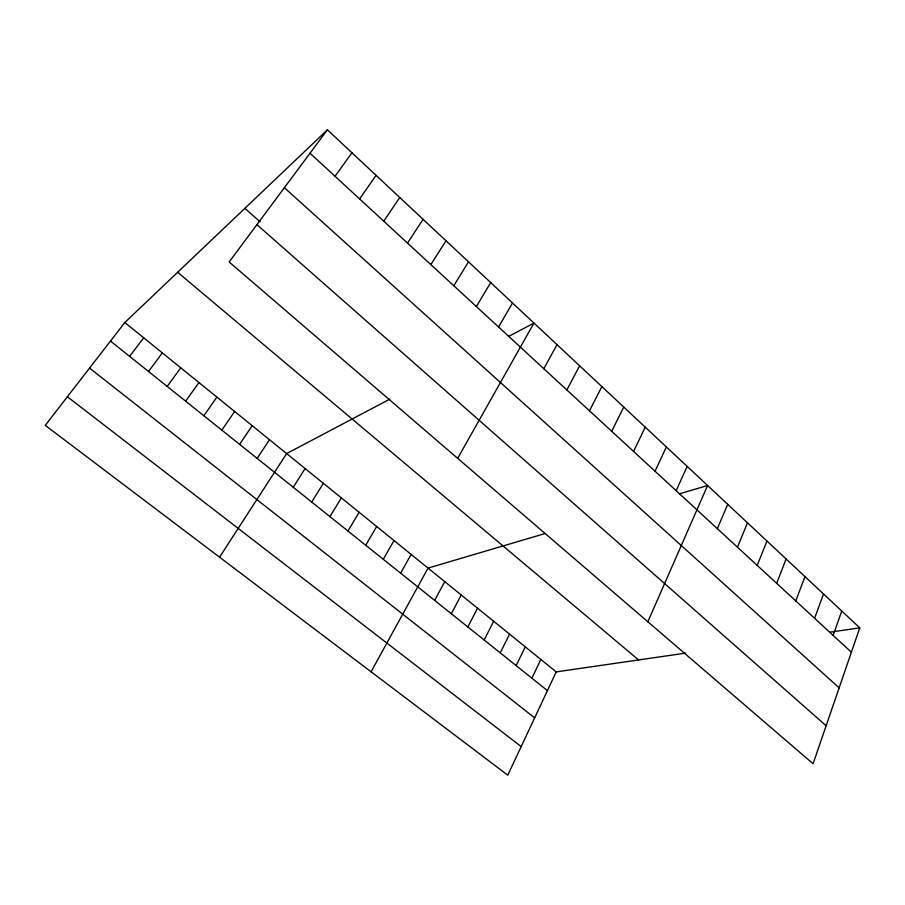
<?xml version="1.0" encoding="UTF-8"?>
<svg xmlns="http://www.w3.org/2000/svg" width="905" height="905" viewBox="0 0 905 905"><rect width="100%" height="100%" fill="white"/><g stroke="black" fill="none" stroke-linecap="round" stroke-linejoin="round"><path stroke-width="1.36" d="M859.75 627.855L813.086 763.752L229.146 261.986L327.406 129.822L859.75 627.855L829.681 632.222M833.154 635.378L841.774 611.033M814.613 618.296L823.505 593.952M795.789 600.943L804.952 576.587M776.66 583.318L786.106 558.962M757.214 565.387L766.954 541.043M737.451 547.174L747.485 522.83M717.36 528.656L727.711 504.323M647.856 621.769L707.597 485.51L679.519 493.813M676.171 490.691L687.155 466.392M655.05 471.234L666.374 446.946M685.538 653.139L556.202 671.895L507.784 775.178L45.25 425.35L124.822 322.531L327.406 129.822M531.891 678.184L540.839 659.462M633.568 451.425L645.242 427.171M516.167 665.605L525.296 646.871M611.712 431.289L623.749 407.058M500.25 652.878L509.572 634.134M484.152 639.993L493.655 621.249M589.483 410.802L601.882 386.605M467.851 626.95L477.546 608.194M451.346 613.748L461.245 594.992M566.858 389.942L579.63 365.79M434.649 600.388L444.74 581.632M543.826 368.731L556.994 344.613M371.084 671.782L428.042 568.102L544.799 533.611M400.61 573.159L411.13 554.403M457.67 458.349L533.961 323.062L508.723 336.389M383.279 559.29L394.003 540.534M498.565 326.999L512.513 302.994M365.722 545.251L376.672 526.495M347.95 531.031L359.115 512.275M476.369 306.546L490.702 282.598M329.94 516.619L341.343 497.886M453.801 285.742L468.541 261.85M311.716 502.037L323.345 483.304M293.243 487.252L305.109 468.541M430.848 264.588L445.995 240.764M219.564 557.186L286.636 453.575L389.885 399.105M407.51 243.083L423.076 219.327M257.178 458.405L269.52 439.706M239.61 444.355L252.19 425.678M383.765 221.193L399.772 197.516M221.838 430.135L234.644 411.47M359.602 198.93L376.061 175.344M203.851 415.746L216.895 397.103M185.638 401.175L198.93 382.544M335.031 176.271L351.943 152.775M167.199 386.424L180.751 367.815M148.533 371.48L162.334 352.905M129.63 356.366L143.703 337.814M67.389 396.752L521.19 746.602M89.561 368.097L534.663 717.857M110.489 341.049L547.423 690.617M124.822 322.531L556.202 671.895M177.651 272.281L638.591 659.949M256.907 224.655L826.129 725.753M244.859 208.354L260.097 221.793M284.374 187.708L839.15 687.845M310.008 153.228L851.39 652.2"/></g></svg>
